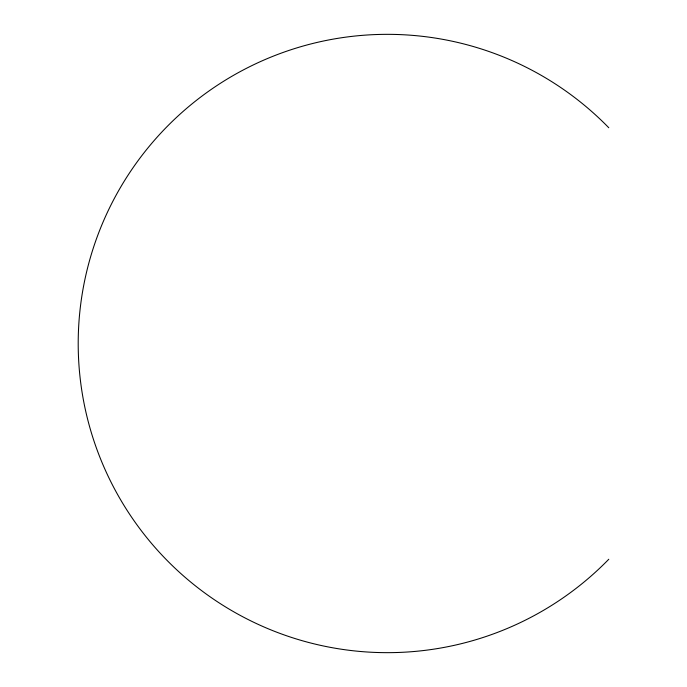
<?xml version="1.0" encoding="UTF-8"?>
<svg xmlns="http://www.w3.org/2000/svg" width="687" height="687" viewBox="0 0 687 687"><rect width="100%" height="100%" fill="white"/><g stroke="black" fill="none" stroke-linecap="round" stroke-linejoin="round"><path stroke-width="1.03" d="M608.794 559.252A309.159 309.159 0 0 1 169.706 563.057A309.159 309.159 0 0 1 169.706 123.943A309.159 309.159 0 0 1 608.794 127.748"/></g></svg>
